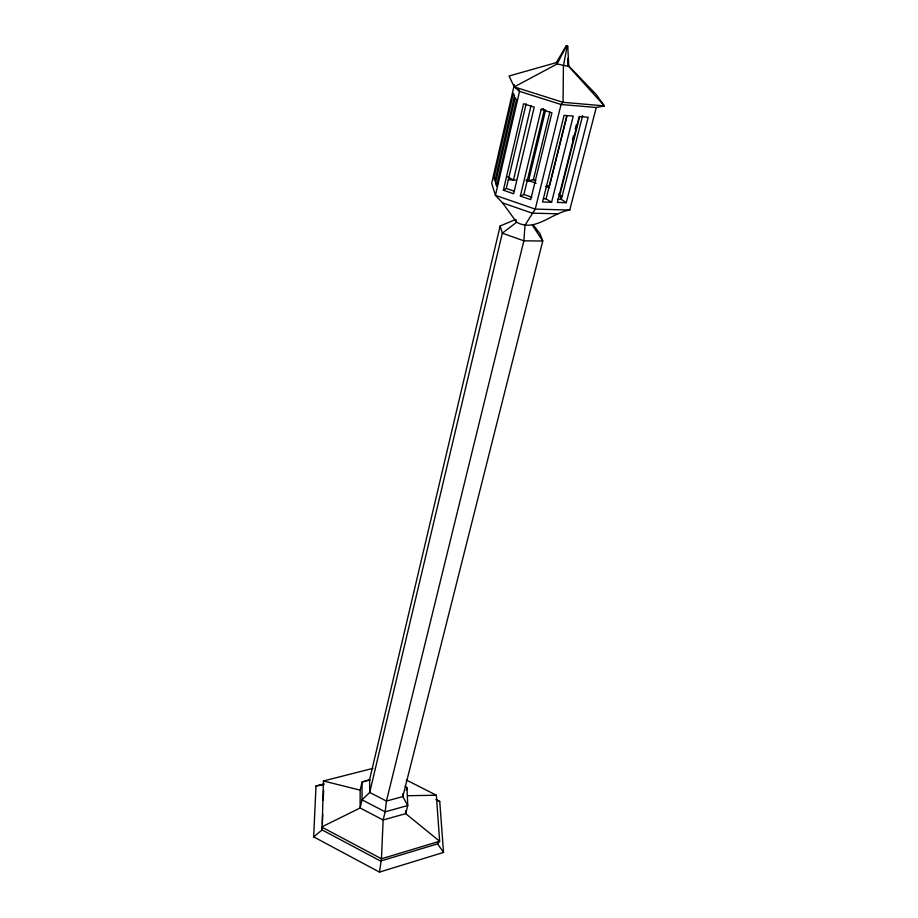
<?xml version="1.0" encoding="UTF-8"?>
<svg xmlns="http://www.w3.org/2000/svg" width="918" height="918" viewBox="0 0 918 918"><rect width="100%" height="100%" fill="white"/><g stroke="black" fill="none" stroke-linecap="round" stroke-linejoin="round"><path stroke-width="1.38" d="M516.341 221.295L515.709 219.459L500.149 225.977L369.61 779.589L362.048 782.056L360.166 790.146L360.12 808.001L383.139 819.992L405.687 813.635L439.642 841.255L437.588 843.849L380.626 861.061L322.092 829.929L323.423 780.977L372.995 768.355M322.207 827.107L322.092 829.929L313.658 836.872L379.49 872.1L443.532 852.409L439.745 801.494L436.566 799.796M322.31 824.272L322.688 814.392M323.239 800.266L323.618 790.387M313.658 836.872L316.01 785.969L324.272 783.846M379.49 872.1L381.452 858.778L383.139 819.992L385.147 811.822L386.444 801.058L523.857 240.826L525.039 225.162L535.251 209.109L561.047 104.503L563.044 102.323L563.423 65.901L567.117 46.279L566.245 45.9L556.274 62.631L509.065 76.01L514.229 86.9L519.531 91.364L561.047 104.503L596.264 107.486L604.342 105.88L596.172 94.451L567.852 65.121L567.783 58.362M514.321 84.685L491.692 183.302L495.433 195.362L502.525 202.855L516.65 222.225C535.217 232.587 551.615 212.724 569.757 210.038L596.264 107.486M493.907 178.023L513.346 93.464L514.482 95.942L494.882 181.064L493.907 178.023L496.581 178.471M495.513 183.061L515.239 97.583L516.421 100.131L496.512 186.17L495.513 183.061L498.244 183.577M503.351 190.221L523.581 103.745L534.23 107.154L513.632 193.755L503.351 190.221L506.277 188.431L526.14 103.86M531.04 105.777L513.472 180.02L507.643 176.83M541.184 109.368L551.925 112.799L530.73 199.631L520.345 196.062L541.184 109.368L543.525 108.657M520.345 196.062L523.903 194.467L544.363 109.678M526.06 180.548L528.573 180.651L545.659 109.976M526.416 179.584L528.573 180.651L533.369 179.71L549.802 112.18M551.592 202.247L542.572 201.971L564.1 115.347L573.268 116.07L551.592 202.247L546.072 198.862L566.773 115.817M566.934 116.161L549.71 185.241L545.682 186.446L549.515 187.742M406.307 790.421L406.984 787.747L405.113 786.152M572.442 140.121L573.486 135.99M575.23 129.094L576.286 124.963M579.66 116.816L559.647 195.706L562.355 196.28M582.643 115.668L561.323 199.355L566.268 202.694L588.197 117.252L579.178 116.529L557.398 202.43L566.268 202.694M566.36 46.049L557.146 63.973L514.229 86.9L563.044 102.323L604.342 105.88L568.632 66.257M516.65 222.225L502.318 233.195L369.702 792.441L362.036 799.842L360.12 808.001L321.621 826.992L381.452 858.778L439.642 841.255L436.348 795.229L406.238 779.956M369.931 780.013L362.048 782.056L362.036 799.842L385.147 811.822L407.753 805.534L406.984 787.747M316.01 785.969L323.836 784.741M407.81 795.722L436.348 795.229M558.087 213.791L532.233 213.16L502.525 202.855M569.757 210.038L535.251 209.109L495.433 195.362L519.531 91.364L518.395 89M543.49 198.781L546.072 198.862M557.524 199.24L561.323 199.355L558.821 193.905M508.365 179.802L516.008 180.123M557.111 62.722L556.274 62.631L557.146 63.973L568.781 66.463L567.76 46.359L566.245 45.9M567.117 46.279L567.76 46.359M323.423 780.977L360.166 790.146M533.369 179.71L535.837 180.548M528.573 180.651L536.169 183.221M506.277 188.431L514.103 191.116M523.903 194.467L531.797 197.175M435.958 799.578L439.745 801.494M533.094 224.749L539.991 233.7L542.767 241.009L402.818 796.595L407.753 805.534L405.687 813.635L405.572 810.881M437.588 843.849L443.532 852.409M532.406 225.289L542.767 241.009L523.857 240.826L502.318 233.195L500.149 225.977M402.715 793.737L402.818 796.595L386.444 801.058L369.702 792.441L369.61 779.589"/></g></svg>
